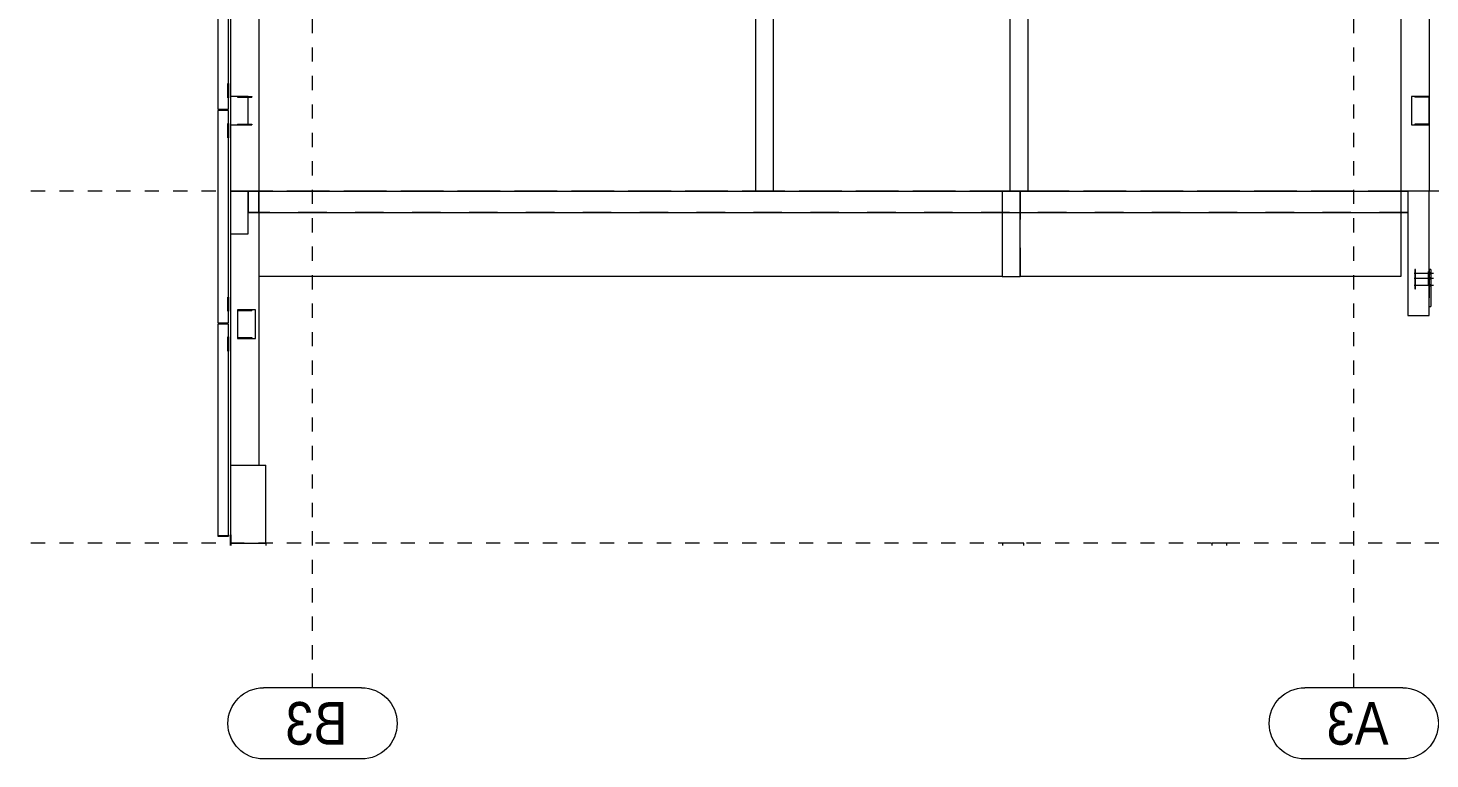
# Model space of a CAD drawing. Header units: millimetres. Extents: x 652937 to 1670132, y 1473552 to 2851037.
# Drawn here: x 663624.38 to 663644.09, y 1524522.24 to 1524532.51 of the extents above; entities that cross this region are included whole.
import ezdxf

# ---------------------------------------------------------------- set-up
doc = ezdxf.new("R2010")
doc.units = ezdxf.units.MM
for name, pattern in [('XKITLINE00', [0]), ('XKITLINE01', [4, 1, -1, 1, -1]), ('XKITLINE02', [4, 2, -2])]:
    doc.linetypes.add(name, pattern=pattern)
for name, color, linetype, lineweight in [('Bolt', 7, 'Continuous', 0), ('Part', 7, 'Continuous', 0), ('S-GRID', 7, 'Continuous', 9)]:
    doc.layers.add(name, color=color, linetype=linetype, lineweight=lineweight)
doc.styles.add('Arial', font='arial.ttf')

# ---------------------------------------------------------------- blocks, each defined once
blk = doc.blocks.new('*A50815612')
at = {"layer": 'S-GRID', "color": 7, "linetype": 'XKITLINE01', "lineweight": 0}
blk.add_line((217.417234, -141.189164), (330.617234, -141.189164), dxfattribs=at)
blk = doc.blocks.new('*A50825613')
at = {"layer": 'Part', "color": 7, "linetype": 'XKITLINE00', "lineweight": 0}
for p, q in [((222.117236, -141.189164), (222.0404, -141.189164)), ((222.117236, -141.344565), (222.117236, -141.189164)), ((246.367226, -141.189164), (247.367227, -141.189164)), ((246.367226, -141.189164), (246.367226, -141.344565)), ((247.367226, -141.344565), (247.367226, -141.189164))]:
    blk.add_line(p, q, dxfattribs=at)
blk = doc.blocks.new('*A50845615')
at = {"layer": 'S-GRID', "color": 7, "linetype": 'XKITLINE01', "lineweight": 0}
blk.add_line((217.417234, -116.439164), (330.617234, -116.439164), dxfattribs=at)
blk = doc.blocks.new('*A51455676')
at = {"layer": 'Part', "color": 7, "linetype": 'XKITLINE00', "lineweight": 0}
for p, q in [((316.517221, -79.089164), (317.267221, -79.089164)), ((316.517221, -95.739164), (316.517221, -79.089164)), ((317.267221, -79.089164), (317.267221, -95.739164)), ((317.267221, -95.739164), (316.517221, -95.739164)), ((316.517221, -95.789164), (317.267221, -95.789164)), ((316.517221, -110.689164), (316.517221, -95.789164)), ((317.267221, -95.789164), (317.267221, -110.689164)), ((317.267221, -110.689164), (316.517221, -110.689164)), ((316.517221, -110.789164), (317.267221, -110.789164)), ((316.517221, -125.689164), (316.517221, -110.789164)), ((317.267221, -110.789164), (317.267221, -125.689164)), ((317.267221, -125.689164), (316.517221, -125.689164)), ((316.517221, -125.789164), (317.267221, -125.789164)), ((316.517221, -140.689164), (316.517221, -125.789164)), ((317.267221, -125.789164), (317.267221, -140.689164)), ((317.267221, -140.689164), (316.517221, -140.689164))]:
    blk.add_line(p, q, dxfattribs=at)
blk = doc.blocks.new('*A51465677')
at = {"layer": 'Part', "color": 7, "linetype": 'XKITLINE02', "lineweight": 0}
for p, q in [((232.117234, -99.939164), (232.117234, -102.939164)), ((232.117234, -99.939164), (234.117234, -99.939164)), ((234.117234, -99.939164), (234.117234, -100.939164)), ((232.117234, -109.789164), (232.117234, -111.789164)), ((232.117234, -116.439164), (234.117234, -116.439164))]:
    blk.add_line(p, q, dxfattribs=at)
at = {"layer": 'Part', "color": 7, "linetype": 'XKITLINE00', "lineweight": 0}
for p, q in [((234.117234, -100.939164), (234.117234, -116.439164)), ((232.117234, -102.939164), (232.117234, -109.789164)), ((232.117234, -111.789164), (232.117234, -116.439164))]:
    blk.add_line(p, q, dxfattribs=at)
blk = doc.blocks.new('*A51475678')
at = {"layer": 'Part', "color": 7, "linetype": 'XKITLINE02', "lineweight": 0}
for p, q in [((260.342259, -100.939164), (260.342259, -99.939164)), ((260.342259, -99.939164), (261.592259, -99.939164)), ((261.592259, -99.939164), (261.592259, -100.939164)), ((260.342259, -116.439164), (261.592259, -116.439164))]:
    blk.add_line(p, q, dxfattribs=at)
at = {"layer": 'Part', "color": 7, "linetype": 'XKITLINE00', "lineweight": 0}
for p, q in [((260.342259, -100.939164), (260.342259, -116.439164)), ((261.592259, -100.939164), (261.592259, -116.439164))]:
    blk.add_line(p, q, dxfattribs=at)
blk = doc.blocks.new('*A51485679')
at = {"layer": 'Part', "color": 7, "linetype": 'XKITLINE02', "lineweight": 0}
for p, q in [((278.237259, -100.939164), (278.237259, -99.939164)), ((278.237259, -99.939164), (279.487259, -99.939164)), ((279.487259, -99.939164), (279.487259, -100.939164)), ((279.487259, -116.439164), (278.237259, -116.439164))]:
    blk.add_line(p, q, dxfattribs=at)
at = {"layer": 'Part', "color": 7, "linetype": 'XKITLINE00', "lineweight": 0}
for p, q in [((278.237259, -100.939164), (278.237259, -116.439164)), ((279.487259, -100.939164), (279.487259, -116.439164))]:
    blk.add_line(p, q, dxfattribs=at)
blk = doc.blocks.new('*A51495680')
at = {"layer": 'Part', "color": 7, "linetype": 'XKITLINE02', "lineweight": 0}
for p, q in [((314.392234, -100.939164), (314.392234, -99.939164)), ((314.392234, -99.939164), (316.392234, -99.939164)), ((316.392234, -99.939164), (316.392234, -102.939164)), ((316.392234, -109.789164), (316.392234, -111.789164)), ((316.392234, -116.439164), (314.392234, -116.439164))]:
    blk.add_line(p, q, dxfattribs=at)
at = {"layer": 'Part', "color": 7, "linetype": 'XKITLINE00', "lineweight": 0}
for p, q in [((314.392234, -100.939164), (314.392234, -116.439164)), ((316.392234, -102.939164), (316.392234, -109.789164)), ((316.392234, -111.789164), (316.392234, -116.439164))]:
    blk.add_line(p, q, dxfattribs=at)
blk = doc.blocks.new('*A51505681')
at = {"layer": 'S-GRID', "color": 7, "linetype": 'XKITLINE01', "lineweight": 0}
blk.add_line((310.617234, -151.344565), (310.617234, -61.339164), dxfattribs=at)
at = {"layer": 'S-GRID', "color": 7, "style": 'Arial', "width": 0.85}
blk.add_text('B3', height=3, dxfattribs=at).set_placement((308.170213, -155.344565))
blk = doc.blocks.new('*A51515682')
at = {"layer": 'S-GRID', "color": 7, "linetype": 'XKITLINE01', "lineweight": 0}
blk.add_line((237.417234, -151.344565), (237.417234, -61.339164), dxfattribs=at)
at = {"layer": 'S-GRID', "color": 7, "style": 'Arial', "width": 0.85}
blk.add_text('A3', height=3, dxfattribs=at).set_placement((234.970213, -155.344565))
blk = doc.blocks.new('*A52035734')
at = {"layer": 'Part', "color": 7, "linetype": 'XKITLINE00', "lineweight": 0}
for p, q in [((317.217221, -140.639164), (316.517221, -140.639164)), ((316.517221, -140.639164), (316.517221, -140.689164)), ((317.217221, -140.689164), (316.517221, -140.689164)), ((317.217221, -140.639164), (317.217221, -140.689164))]:
    blk.add_line(p, q, dxfattribs=at)
blk = doc.blocks.new('*A52045735')
at = {"layer": 'Part', "color": 7, "linetype": 'XKITLINE00', "lineweight": 0}
for p, q in [((316.342321, -140.589164), (316.34231, -140.589164)), ((316.34231, -140.589164), (316.392321, -140.589164)), ((316.34231, -141.344565), (316.34231, -140.589164)), ((316.39231, -141.344565), (316.39231, -140.589164))]:
    blk.add_line(p, q, dxfattribs=at)
at = {"layer": 'Part', "color": 7, "linetype": 'XKITLINE02', "lineweight": 0}
for p, q in [((316.342321, -141.344565), (316.342321, -140.589164)), ((316.392321, -140.589164), (316.39231, -140.589164)), ((316.392321, -141.344565), (316.392321, -140.589164))]:
    blk.add_line(p, q, dxfattribs=at)
blk = doc.blocks.new('*A52055736')
at = {"layer": 'Part', "color": 7, "linetype": 'XKITLINE00', "lineweight": 0}
for p, q in [((316.517221, -123.889164), (316.51721, -123.889164)), ((316.51721, -123.889164), (316.567221, -123.889164)), ((316.51721, -123.889164), (316.51721, -124.889164)), ((316.56721, -124.889164), (316.56721, -123.889164)), ((316.51721, -124.889164), (316.56721, -124.889164)), ((316.567221, -124.889164), (316.56721, -124.889164))]:
    blk.add_line(p, q, dxfattribs=at)
at = {"layer": 'Part', "color": 7, "linetype": 'XKITLINE02', "lineweight": 0}
for p, q in [((316.517221, -124.889164), (316.517221, -123.889164)), ((316.567221, -123.889164), (316.56721, -123.889164)), ((316.567221, -124.889164), (316.567221, -123.889164)), ((316.56721, -124.889164), (316.567221, -124.889164))]:
    blk.add_line(p, q, dxfattribs=at)
blk = doc.blocks.new('*A52065737')
at = {"layer": 'Part', "color": 7, "linetype": 'XKITLINE00', "lineweight": 0}
for p, q in [((316.517221, -126.689164), (316.51721, -126.689164)), ((316.51721, -126.689164), (316.567221, -126.689164)), ((316.51721, -126.689164), (316.51721, -127.689164)), ((316.56721, -127.689164), (316.56721, -126.689164)), ((316.51721, -127.689164), (316.56721, -127.689164)), ((316.567221, -127.689164), (316.56721, -127.689164))]:
    blk.add_line(p, q, dxfattribs=at)
at = {"layer": 'Part', "color": 7, "linetype": 'XKITLINE02', "lineweight": 0}
for p, q in [((316.517221, -127.689164), (316.517221, -126.689164)), ((316.567221, -126.689164), (316.56721, -126.689164)), ((316.567221, -127.689164), (316.567221, -126.689164)), ((316.56721, -127.689164), (316.567221, -127.689164))]:
    blk.add_line(p, q, dxfattribs=at)
blk = doc.blocks.new('*A52075738')
at = {"layer": 'Part', "color": 7, "linetype": 'XKITLINE00', "lineweight": 0}
for p, q in [((316.392337, -141.189164), (313.892337, -141.189164)), ((313.892337, -141.189164), (313.892337, -141.344565)), ((316.392336, -141.344565), (316.392337, -141.189164))]:
    blk.add_line(p, q, dxfattribs=at)
blk = doc.blocks.new('*A52085739')
at = {"layer": 'Part', "color": 7, "linetype": 'XKITLINE02', "lineweight": 0}
for p, q in [((316.392337, -141.189164), (313.892336, -141.189164)), ((313.892337, -141.189164), (313.892337, -141.344565)), ((316.392336, -141.189164), (316.392337, -141.189164)), ((316.392337, -141.189164), (316.392337, -141.344565))]:
    blk.add_line(p, q, dxfattribs=at)
blk = doc.blocks.new('*A52095740')
at = {"layer": 'Part', "color": 7, "linetype": 'XKITLINE00', "lineweight": 0}
for p, q in [((260.617234, -141.189164), (262.117234, -141.189164)), ((260.617234, -141.344565), (260.617234, -141.189164)), ((262.117234, -141.189164), (262.117234, -141.344565))]:
    blk.add_line(p, q, dxfattribs=at)
blk = doc.blocks.new('*A52105741')
at = {"layer": 'Part', "color": 7, "linetype": 'XKITLINE00', "lineweight": 0}
for p, q in [((316.393638, -135.689164), (313.893638, -135.689164)), ((313.893638, -141.189164), (313.893638, -135.689164)), ((316.393638, -135.689164), (316.393638, -141.189164)), ((316.393638, -141.189164), (313.893638, -141.189164))]:
    blk.add_line(p, q, dxfattribs=at)
at = {"layer": 'Part', "color": 7, "linetype": 'XKITLINE02', "lineweight": 0}
for p, q in [((316.393691, -135.689164), (316.393638, -135.689164)), ((316.393638, -141.189164), (316.393691, -141.189164))]:
    blk.add_line(p, q, dxfattribs=at)
blk = doc.blocks.new('*A52115742')
at = {"layer": 'Part', "color": 7, "linetype": 'XKITLINE00', "lineweight": 0}
for p, q in [((315.887181, -126.739164), (314.887181, -126.739164)), ((314.887181, -126.739164), (314.887181, -126.789164)), ((315.887181, -126.789164), (314.887181, -126.789164)), ((315.887181, -126.739164), (315.887181, -126.789164))]:
    blk.add_line(p, q, dxfattribs=at)
blk = doc.blocks.new('*A52125743')
at = {"layer": 'Part', "color": 7, "linetype": 'XKITLINE00', "lineweight": 0}
for p, q in [((232.117234, -116.439164), (233.617234, -116.439164)), ((232.117234, -125.189164), (232.117234, -116.439164)), ((233.617234, -116.439164), (233.617234, -125.189164)), ((233.617234, -125.189164), (232.117234, -125.189164))]:
    blk.add_line(p, q, dxfattribs=at)
blk = doc.blocks.new('*A52155746')
at = {"layer": 'Part', "color": 7, "linetype": 'XKITLINE00', "lineweight": 0}
for p, q in [((231.992226, -121.950181), (232.117226, -121.950181)), ((231.992226, -122.189164), (231.992226, -124.550181)), ((232.117226, -124.550181), (231.992226, -124.550181))]:
    blk.add_line(p, q, dxfattribs=at)
at = {"layer": 'Part', "color": 7, "linetype": 'XKITLINE02', "lineweight": 0}
for p, q in [((231.992226, -121.950181), (231.992226, -122.189164)), ((232.117226, -121.950181), (232.117226, -124.550181))]:
    blk.add_line(p, q, dxfattribs=at)
blk = doc.blocks.new('*A52175748')
at = {"layer": 'Part', "color": 7, "linetype": 'XKITLINE02', "lineweight": 0}
for p, q in [((233.087226, -123.300181), (233.087226, -121.950181)), ((233.087226, -121.950181), (233.117226, -121.950181)), ((233.117226, -121.950181), (233.117226, -123.300181)), ((233.117226, -123.300181), (233.087226, -123.300181))]:
    blk.add_line(p, q, dxfattribs=at)
blk = doc.blocks.new('*A52195750')
at = {"layer": 'Bolt'}
for points in [[(232.117, -122.248), (231.992, -122.248), (231.992, -122.153), (232.117, -122.153)], [(233.117, -122.248), (233.087, -122.248), (233.087, -122.153), (233.117, -122.153)], [(232.117, -122.598), (231.992, -122.598), (231.992, -122.503), (232.117, -122.503)], [(232.117, -123.098), (231.992, -123.098), (231.992, -123.003), (232.117, -123.003)], [(233.117, -122.598), (233.087, -122.598), (233.087, -122.503), (233.117, -122.503)], [(233.117, -123.098), (233.087, -123.098), (233.087, -123.003), (233.117, -123.003)]]:
    blk.add_hatch(color=7, dxfattribs=at).paths.add_polyline_path(points, flags=17)
at = {"layer": 'Bolt', "color": 7, "linetype": 'XKITLINE00', "lineweight": 0}
for p, q in [((233.17, -122.2), (231.817, -122.2)), ((232.117, -122.153), (231.992, -122.153)), ((233.117, -122.153), (233.087, -122.153)), ((233.17, -122.55), (231.817, -122.55)), ((233.17, -123.05), (231.817, -123.05)), ((232.117, -122.248), (231.992, -122.248)), ((232.117, -122.503), (231.992, -122.503)), ((232.117, -122.598), (231.992, -122.598)), ((232.117, -123.003), (231.992, -123.003)), ((232.117, -123.098), (231.992, -123.098)), ((233.117, -122.248), (233.087, -122.248)), ((233.117, -122.503), (233.087, -122.503)), ((233.117, -122.598), (233.087, -122.598)), ((233.117, -123.003), (233.087, -123.003)), ((233.117, -123.098), (233.087, -123.098))]:
    blk.add_line(p, q, dxfattribs=at)
blk = doc.blocks.new('*A52215752')
at = {"layer": 'Part', "color": 7, "linetype": 'XKITLINE00', "lineweight": 0}
for p, q in [((232.117221, -122.089164), (232.117211, -122.089164)), ((232.117211, -122.089164), (232.167221, -122.089164)), ((232.117211, -123.089164), (232.117211, -122.089164)), ((232.167211, -122.089164), (232.167211, -123.089164)), ((232.167211, -123.089164), (232.117211, -123.089164)), ((232.167221, -123.089164), (232.167211, -123.089164))]:
    blk.add_line(p, q, dxfattribs=at)
at = {"layer": 'Part', "color": 7, "linetype": 'XKITLINE02', "lineweight": 0}
for p, q in [((232.117221, -123.089164), (232.117221, -122.089164)), ((232.167221, -123.089164), (232.167221, -122.089164))]:
    blk.add_line(p, q, dxfattribs=at)
blk = doc.blocks.new('*A52235754')
at = {"layer": 'Part', "color": 7, "linetype": 'XKITLINE00', "lineweight": 0}
for p, q in [((315.142234, -116.439164), (233.617234, -116.439164)), ((233.617234, -116.439164), (233.617234, -117.939164)), ((315.142234, -116.439164), (315.142234, -117.939164)), ((315.142234, -117.939164), (233.617234, -117.939164))]:
    blk.add_line(p, q, dxfattribs=at)
blk = doc.blocks.new('*A52245755')
at = {"layer": 'Part', "color": 7, "linetype": 'XKITLINE02', "lineweight": 0}
for p, q in [((233.617234, -116.439164), (233.617234, -117.939164)), ((315.142234, -116.439164), (233.617234, -116.439164)), ((315.142234, -117.939164), (315.142234, -116.439164)), ((233.617234, -117.939164), (315.142234, -117.939164))]:
    blk.add_line(p, q, dxfattribs=at)
blk = doc.blocks.new('*A52255756')
at = {"layer": 'Part', "color": 7, "linetype": 'XKITLINE00', "lineweight": 0}
for p, q in [((314.637234, -124.789164), (315.887234, -124.789164)), ((314.637234, -126.789164), (314.637234, -124.789164)), ((315.887234, -124.789164), (315.887234, -126.789164)), ((315.887234, -126.789164), (314.637234, -126.789164))]:
    blk.add_line(p, q, dxfattribs=at)
blk = doc.blocks.new('*A52265757')
at = {"layer": 'Part', "color": 7, "linetype": 'XKITLINE02', "lineweight": 0}
for p, q in [((262.132249, -116.439164), (262.132249, -122.439164)), ((262.132249, -116.439164), (314.3876, -116.439164)), ((314.3876, -116.439164), (314.3876, -117.939164))]:
    blk.add_line(p, q, dxfattribs=at)
at = {"layer": 'Part', "color": 7, "linetype": 'XKITLINE00', "lineweight": 0}
for p in [(314.3876, -117.939164), (262.132249, -122.439164)]:
    blk.add_line(p, (314.3876, -122.439164), dxfattribs=at)
blk = doc.blocks.new('*A52275758')
at = {"layer": 'Part', "color": 7, "linetype": 'XKITLINE02', "lineweight": 0}
for p, q in [((234.117234, -116.439164), (234.117234, -117.939164)), ((234.117234, -116.439164), (260.882249, -116.439164)), ((260.882249, -116.439164), (260.882249, -122.439164))]:
    blk.add_line(p, q, dxfattribs=at)
at = {"layer": 'Part', "color": 7, "linetype": 'XKITLINE00', "lineweight": 0}
for p, q in [((234.117234, -117.939164), (234.117234, -122.439164)), ((234.117234, -122.439164), (260.882249, -122.439164))]:
    blk.add_line(p, q, dxfattribs=at)
blk = doc.blocks.new('*A52285759')
at = {"layer": 'Part', "color": 7, "linetype": 'XKITLINE00', "lineweight": 0}
for p, q in [((260.882249, -116.439164), (262.132249, -116.439164)), ((260.882249, -122.439164), (260.882249, -116.439164)), ((262.132249, -116.439164), (262.132249, -122.439164)), ((262.132249, -122.439164), (260.882249, -122.439164))]:
    blk.add_line(p, q, dxfattribs=at)
blk = doc.blocks.new('*A52295760')
at = {"layer": 'Part', "color": 7, "linetype": 'XKITLINE02', "lineweight": 0}
for p, q in [((314.392234, -117.939164), (314.392234, -116.439164)), ((314.392234, -116.439164), (316.392234, -116.439164)), ((316.392234, -116.439164), (316.392234, -119.439164)), ((316.392234, -135.689164), (314.392234, -135.689164))]:
    blk.add_line(p, q, dxfattribs=at)
at = {"layer": 'Part', "color": 7, "linetype": 'XKITLINE00', "lineweight": 0}
for p, q in [((314.392234, -117.939164), (314.392234, -135.689164)), ((316.392234, -119.439164), (316.392234, -135.689164))]:
    blk.add_line(p, q, dxfattribs=at)
blk = doc.blocks.new('*A52305761')
at = {"layer": 'Part', "color": 7, "linetype": 'XKITLINE00', "lineweight": 0}
for p, q in [((315.887181, -124.789164), (314.887181, -124.789164)), ((314.887181, -124.789164), (314.887181, -124.839164)), ((315.887181, -124.839164), (314.887181, -124.839164)), ((315.887181, -124.789164), (315.887181, -124.839164))]:
    blk.add_line(p, q, dxfattribs=at)
blk = doc.blocks.new('*A52315762')
at = {"layer": 'Part', "color": 7, "linetype": 'XKITLINE00', "lineweight": 0}
for p, q in [((315.142234, -116.439164), (316.392234, -116.439164)), ((315.142234, -119.439164), (315.142234, -116.439164)), ((316.392234, -116.439164), (316.392234, -119.439164)), ((316.392234, -119.439164), (315.142234, -119.439164))]:
    blk.add_line(p, q, dxfattribs=at)
blk = doc.blocks.new('*A52325763')
at = {"layer": 'S-GRID', "color": 7, "linetype": 'XKITLINE00', "lineweight": 0}
for p, q in [((307.170213, -151.344565), (314.064256, -151.344565)), ((307.170213, -156.344565), (314.064256, -156.344565))]:
    blk.add_line(p, q, dxfattribs=at)
for centre, start, end in [((307.170213, -153.844565), 90, 270), ((314.064256, -153.844565), 270, 90)]:
    blk.add_arc(centre, 2.5, start, end, dxfattribs=at)
blk = doc.blocks.new('*A52335764')
at = {"layer": 'S-GRID', "color": 7, "linetype": 'XKITLINE00', "lineweight": 0}
for p, q in [((233.970213, -151.344565), (240.864256, -151.344565)), ((233.970213, -156.344565), (240.864256, -156.344565))]:
    blk.add_line(p, q, dxfattribs=at)
for centre, start, end in [((233.970213, -153.844565), 90, 270), ((240.864256, -153.844565), 270, 90)]:
    blk.add_arc(centre, 2.5, start, end, dxfattribs=at)
blk = doc.blocks.new('*A52445775')
at = {"layer": 'Part', "color": 7, "linetype": 'XKITLINE00', "lineweight": 0}
for p, q in [((315.142234, -109.789164), (316.392234, -109.789164)), ((315.142234, -111.789164), (315.142234, -109.789164)), ((316.392234, -109.789164), (316.392234, -111.789164)), ((316.392234, -111.789164), (315.142234, -111.789164))]:
    blk.add_line(p, q, dxfattribs=at)
blk = doc.blocks.new('*A52875818')
at = {"layer": 'Part', "color": 7, "linetype": 'XKITLINE00', "lineweight": 0}
for p, q in [((232.117234, -109.789164), (233.367234, -109.789164)), ((232.117234, -111.789164), (232.117234, -109.789164)), ((233.367234, -109.789164), (233.367234, -111.789164)), ((233.367234, -111.789164), (232.117234, -111.789164))]:
    blk.add_line(p, q, dxfattribs=at)
blk = doc.blocks.new('*A52885819')
at = {"layer": 'Part', "color": 7, "linetype": 'XKITLINE00', "lineweight": 0}
for p, q in [((232.117238, -109.789164), (233.117238, -109.789164)), ((232.117238, -109.789164), (232.117238, -109.839164)), ((232.117238, -109.839164), (233.117238, -109.839164)), ((233.117238, -109.789164), (233.117238, -109.839164))]:
    blk.add_line(p, q, dxfattribs=at)
blk = doc.blocks.new('*A52915822')
at = {"layer": 'Part', "color": 7, "linetype": 'XKITLINE00', "lineweight": 0}
for p, q in [((232.117238, -111.739164), (233.117238, -111.739164)), ((232.117238, -111.739164), (232.117238, -111.789164)), ((232.117238, -111.789164), (233.117238, -111.789164)), ((233.117238, -111.739164), (233.117238, -111.789164))]:
    blk.add_line(p, q, dxfattribs=at)
blk = doc.blocks.new('*A53175848')
at = {"layer": 'Part', "color": 7, "linetype": 'XKITLINE00', "lineweight": 0}
for p, q in [((316.517221, -111.689164), (316.51721, -111.689164)), ((316.51721, -111.689164), (316.567221, -111.689164)), ((316.51721, -111.689164), (316.51721, -112.689164)), ((316.56721, -112.689164), (316.56721, -111.689164)), ((316.51721, -112.689164), (316.56721, -112.689164)), ((316.567221, -112.689164), (316.56721, -112.689164))]:
    blk.add_line(p, q, dxfattribs=at)
at = {"layer": 'Part', "color": 7, "linetype": 'XKITLINE02', "lineweight": 0}
for p, q in [((316.517221, -112.689164), (316.517221, -111.689164)), ((316.567221, -111.689164), (316.56721, -111.689164)), ((316.567221, -112.689164), (316.567221, -111.689164)), ((316.56721, -112.689164), (316.567221, -112.689164))]:
    blk.add_line(p, q, dxfattribs=at)
blk = doc.blocks.new('*A53185849')
at = {"layer": 'Part', "color": 7, "linetype": 'XKITLINE00', "lineweight": 0}
for p, q in [((316.517221, -108.889164), (316.51721, -108.889164)), ((316.51721, -108.889164), (316.567221, -108.889164)), ((316.51721, -108.889164), (316.51721, -109.889164)), ((316.56721, -109.889164), (316.56721, -108.889164)), ((316.51721, -109.889164), (316.56721, -109.889164)), ((316.567221, -109.889164), (316.56721, -109.889164))]:
    blk.add_line(p, q, dxfattribs=at)
at = {"layer": 'Part', "color": 7, "linetype": 'XKITLINE02', "lineweight": 0}
for p, q in [((316.517221, -109.889164), (316.517221, -108.889164)), ((316.567221, -108.889164), (316.56721, -108.889164)), ((316.567221, -109.889164), (316.567221, -108.889164)), ((316.56721, -109.889164), (316.567221, -109.889164))]:
    blk.add_line(p, q, dxfattribs=at)
blk = doc.blocks.new('*A53235854')
at = {"layer": 'Part', "color": 7, "linetype": 'XKITLINE00', "lineweight": 0}
for p, q in [((315.887181, -109.789164), (314.887181, -109.789164)), ((314.887181, -109.789164), (314.887181, -109.839164)), ((315.887181, -109.839164), (314.887181, -109.839164)), ((315.887181, -109.789164), (315.887181, -109.839164))]:
    blk.add_line(p, q, dxfattribs=at)
blk = doc.blocks.new('*A53245855')
at = {"layer": 'Part', "color": 7, "linetype": 'XKITLINE00', "lineweight": 0}
for p, q in [((315.887181, -111.739164), (314.887181, -111.739164)), ((314.887181, -111.739164), (314.887181, -111.789164)), ((315.887181, -111.789164), (314.887181, -111.789164)), ((315.887181, -111.739164), (315.887181, -111.789164))]:
    blk.add_line(p, q, dxfattribs=at)

msp = doc.modelspace()

# ---------------------------------------------------------------- block references
at = {"color": 7, "lineweight": 0, "xscale": -0.2, "yscale": 0.2, "zscale": 0.2}
for name in ['*A51505681', '*A51515682', '*A51455676', '*A51495680', '*A51485679', '*A51475678', '*A51465677', '*A53185849', '*A52445775', '*A53235854', '*A52875818', '*A52885819', '*A53175848', '*A53245855', '*A52915822', '*A50845615', '*A52295760', '*A52315762', '*A52235754', '*A52245755', '*A52265757', '*A52285759', '*A52275758', '*A52125743', '*A52195750', '*A52175748', '*A52215752', '*A52155746', '*A52055736', '*A52255756', '*A52305761', '*A52065737', '*A52115742', '*A52105741', '*A50815612', '*A52035734', '*A52045735', '*A52075738', '*A52085739', '*A52095740', '*A50825613', '*A52325763', '*A52335764']:
    msp.add_blockref(name, (663690.5062, 1524553.5081), dxfattribs=at)

doc.saveas('drawing.dxf')
